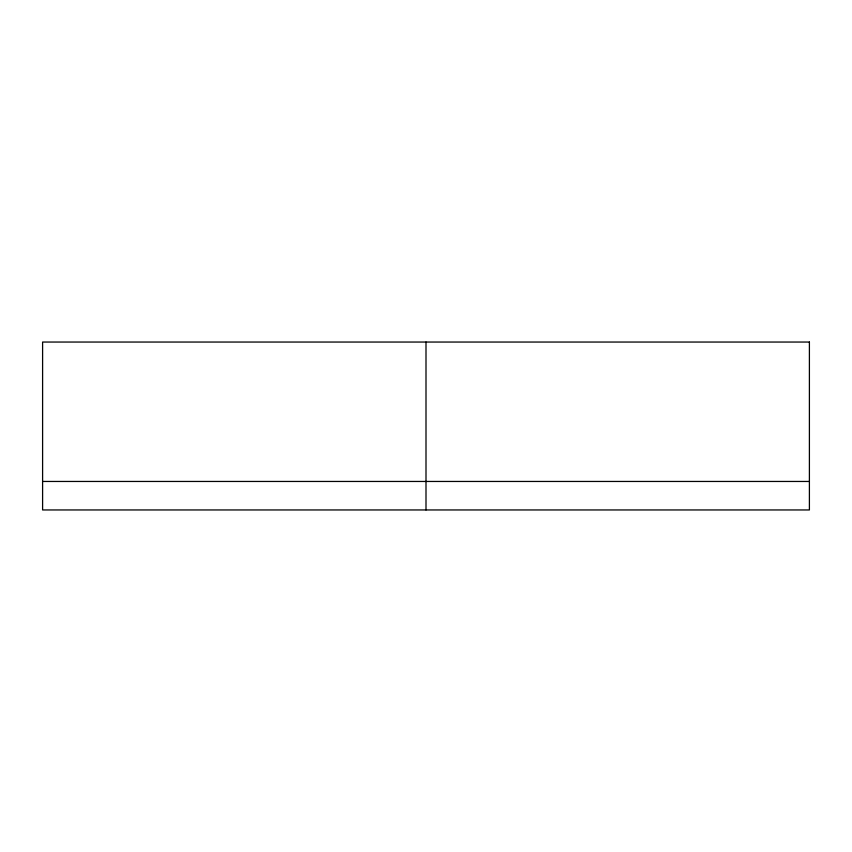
<?xml version="1.0" encoding="UTF-8"?>
<svg xmlns="http://www.w3.org/2000/svg" width="852" height="852" viewBox="0 0 852 852"><rect width="100%" height="100%" fill="white"/><g stroke="black" fill="none" stroke-linecap="round" stroke-linejoin="round"><path stroke-width="1.28" d="M42.6 481.455L809.4 481.455M426 342.046L426 509.954M809.4 342.046L42.6 342.046L42.6 509.954L809.4 509.954L809.4 342.046"/></g></svg>
